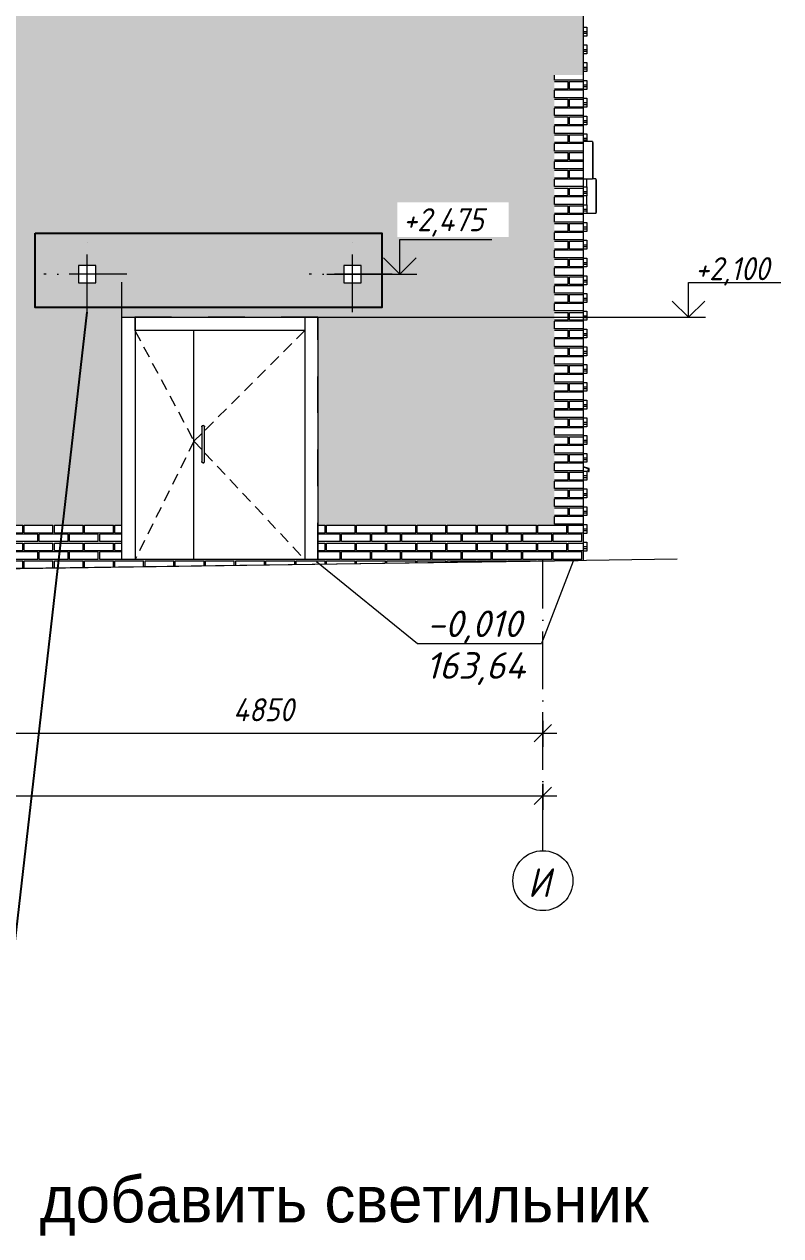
# Model space of a CAD drawing. Header units: millimetres. Extents: x -2128 to 116635, y -18248 to 18481.
# Drawn here: x 22504 to 29062, y -5864 to 4641 of the extents above; entities that cross this region are included whole.
import ezdxf

# ---------------------------------------------------------------- set-up
doc = ezdxf.new("R2010")
doc.units = ezdxf.units.MM
for name, pattern in [('200_ШТРИХ__ш1_п0_6_', [160, 100, -60]), ('50_200_ШТРИХ_1Т_ш5_п1_п1_', [700, 500, -100, 0, -100]), ('Штрих', [635, 317.5, -317.5])]:
    doc.linetypes.add(name, pattern=pattern)
for name, color, linetype, lineweight in [('A-ANNO-DIMS', 7, 'Continuous', 9), ('A-ANNO-DIMS-100', 7, 'Continuous', 9), ('A-ANNO-NOTE', 7, 'Continuous', 9), ('A-DETL', 7, 'Continuous', 9), ('A-DETL-1', 7, 'Continuous', 5), ('A-DETL-CNTR', 7, '50_200_ШТРИХ_1Т_ш5_п1_п1_', 9), ('A-DOOR', 7, 'Continuous', 9), ('A-DOOR-1', 7, 'Continuous', 5), ('A-DOOR-2', 7, '200_ШТРИХ__ш1_п0_6_', 5), ('A-DOOR-FRAM', 7, 'Continuous', 5), ('A-DOOR-HDLN', 7, 'Штрих', 5), ('A-GENM', 7, 'Continuous', 9), ('A-GLAZ', 7, 'Continuous', 9), ('A-GLAZ-1', 7, 'Continuous', 5), ('A-WALL', 7, 'Continuous', 5), ('A-WALL-PATT', 7, 'Continuous', 5), ('G-ANNO-DIMS', 7, 'Continuous', 9), ('G-ANNO-DIMS-1', 7, 'Continuous', 20), ('I-WALL', 7, 'Continuous', 5), ('Оси', 7, 'Continuous', 9), ('Оси-1', 7, '50_200_ШТРИХ_1Т_ш5_п1_п1_', 9)]:
    doc.layers.add(name, color=color, linetype=linetype, lineweight=lineweight)
doc.styles.add('ISOCPEUR_I', font='isocpeui.ttf', dxfattribs={"width": 0.9, "height": 250})
doc.styles.add('ISOCPEUR_I_1', font='isocpeui.ttf', dxfattribs={"width": 0.9, "height": 200})
doc.styles.add('ISOCPEUR_I_2', font='isocpeui.ttf', dxfattribs={"height": 230})
doc.dimstyles.new('ISO-2_0_0_9К_Средний_с_подложкой', dxfattribs={"dimscale": 304.8, "dimtxt": 199.196235, "dimasz": 0.492126, "dimexe": 0.393701, "dimexo": 0, "dimgap": 0.131234, "dimtad": 1, "dimdec": 0, "dimzin": 0, "dimdsep": 46, "dimtxsty": 'ISOCPEUR_I_1', "dimblk1": 'OBLIQUE', "dimblk2": 'OBLIQUE', "dimsah": 1, "dimcen": 0.09, "dimdle": 0.393701, "dimazin": 0, "dimtfac": 1, "dimtdec": 4, "dimtix": 1, "dimtmove": 0, "dimatfit": 3, "dimfxl": 1, "dimtvp": 1, "dimtfill": 1, "dimtolj": 1, "dimtzin": 0, "dimarcsym": 2})
doc.dimstyles.new('ISO-2_0_0_9К_Средний_с_подложкой_1', dxfattribs={"dimscale": 304.8, "dimtxt": 199.196235, "dimasz": 0.492126, "dimexe": 0.393701, "dimexo": 0, "dimgap": 0.131234, "dimtad": 1, "dimdec": 0, "dimzin": 0, "dimdsep": 46, "dimtxsty": 'ISOCPEUR_I_1', "dimblk1": 'OBLIQUE', "dimblk2": 'OBLIQUE', "dimsah": 1, "dimcen": 0.09, "dimdle": 0.393701, "dimazin": 0, "dimtfac": 1, "dimtdec": 4, "dimtix": 1, "dimtmove": 2, "dimatfit": 3, "dimfxl": 1, "dimtvp": 1, "dimtfill": 1, "dimtolj": 1, "dimtzin": 0, "dimarcsym": 2})
pattern_1 = [(180, (27350, 63.5), (-2e-14, -154), [125, -137]), (90, (27350, -1.5), (-262, 2e-14), [65, -89]), (180, (27350, -1.5), (-2e-14, -154), [125, -137]), (90, (27362, -1.5), (-262, 2e-14), [65, -89]), (180, (27487, -1.5), (-2e-14, -154), [125, -137]), (180, (27487, 63.5), (-2e-14, -154), [125, -137]), (90, (27231, 75.5), (-262, 2e-14), [65, -89]), (90, (27481, 75.5), (-262, 2e-14), [65, -89]), (0, (27231, 75.5), (0, -154), [250, -12]), (0, (27231, 140.5), (0, -154), [250, -12])]
pattern_2 = [(180, (27600, 373.5), (-2e-14, -154), [125, -137]), (90, (27600, 308.5), (-262, 2e-14), [65, -89]), (180, (27600, 308.5), (-2e-14, -154), [125, -137]), (90, (27612, 308.5), (-262, 2e-14), [65, -89]), (180, (27737, 308.5), (-2e-14, -154), [125, -137]), (180, (27737, 373.5), (2e-14, -154), [125, -137]), (90, (27481, 385.5), (-262, 2e-14), [65, -89]), (90, (27731, 385.5), (-262, 2e-14), [65, -89]), (0, (27481, 385.5), (0, -154), [250, -12]), (0, (27481, 450.5), (0, -154), [250, -12])]
pattern_3 = [(180, (27447.5, -3369), (-2e-14, -154), [125, -137]), (90, (27447.5, -3434), (-262, 2e-14), [65, -89]), (180, (27447.5, -3434), (-2e-14, -154), [125, -137]), (90, (27459.5, -3434), (-262, 2e-14), [65, -89]), (180, (27584.5, -3434), (-2e-14, -154), [125, -137]), (180, (27584.5, -3369), (-2e-14, -154), [125, -137]), (90, (27328.5, -3357), (-262, 2e-14), [65, -89]), (90, (27578.5, -3357), (-262, 2e-14), [65, -89]), (0, (27328.5, -3357), (0, -154), [250, -12]), (0, (27328.5, -3292), (0, -154), [250, -12])]

# ---------------------------------------------------------------- blocks, each defined once
blk = doc.blocks.new('Дверь_СКБ_2Ст_Наружная_БезПР - ДН-3_1700х2100_h__Выход из ЛК-26419550-АР2_Фасад А-___')
at = {"layer": 'A-DOOR'}
for p, q in [((24043, 1150), (24043, 850)), ((24043, 1150), (24043, 850)), ((24068, 850), (24068, 1150)), ((24068, 850), (24068, 1150))]:
    blk.add_line(p, q, dxfattribs=at)
for centre, start, end in [((24055, 1150), 0, 180), ((24055, 850), 180, 360)]:
    blk.add_arc(centre, 12.5, start, end, dxfattribs=at)
for points, knots in [([(24043, 1150), (24043, 1150), (24043, 1151), (24043, 1152), (24043, 1152), (24043, 1153), (24043, 1154), (24043, 1155), (24044, 1156), (24044, 1156), (24045, 1157), (24045, 1158), (24046, 1159), (24047, 1159), (24048, 1160), (24049, 1161), (24050, 1162), (24052, 1162), (24054, 1163), (24055, 1163)], [0.5, 0.5, 0.5, 0.5, 0.5208333, 0.5416667, 0.5625, 0.5833333, 0.6041667, 0.625, 0.6458333, 0.6666667, 0.6875, 0.7083333, 0.75, 0.7708333, 0.7916667, 0.8333333, 0.875, 0.9166667, 1, 1, 1, 1]), ([(24058, 1162), (24059, 1162), (24060, 1162), (24061, 1161), (24062, 1160), (24063, 1159), (24064, 1159), (24064, 1159)], [0.0833333, 0.0833333, 0.0833333, 0.0833333, 0.125, 0.1666667, 0.2083333, 0.2291667, 0.25, 0.25, 0.25, 0.25]), ([(24055, 838), (24054, 838), (24052, 838), (24050, 838), (24049, 839), (24048, 840), (24047, 841), (24046, 841), (24045, 842), (24045, 843), (24044, 844), (24044, 844), (24043, 845), (24043, 846), (24043, 847), (24043, 848), (24043, 848), (24043, 849), (24043, 850), (24043, 850)], [-1, -1, -1, -1, -0.9166667, -0.875, -0.8333333, -0.7916667, -0.7708333, -0.75, -0.7083333, -0.6875, -0.6666667, -0.6458333, -0.625, -0.6041667, -0.5833333, -0.5625, -0.5416667, -0.5208333, -0.5, -0.5, -0.5, -0.5]), ([(24055, 838), (24056, 838), (24058, 838), (24060, 838), (24061, 839), (24062, 840), (24063, 841), (24064, 841), (24065, 842), (24066, 844), (24066, 844), (24067, 845), (24067, 846), (24067, 847), (24067, 848), (24067, 848), (24067, 849), (24068, 850), (24068, 850)], [0, 0, 0, 0, 0.0833333, 0.125, 0.1666667, 0.2083333, 0.2291667, 0.25, 0.2916667, 0.3333333, 0.3541667, 0.375, 0.3958333, 0.4166667, 0.4375, 0.4583333, 0.4791667, 0.5, 0.5, 0.5, 0.5])]:
    blk.add_open_spline(points, degree=3, knots=knots, dxfattribs=at)
blk.add_open_spline([(24066, 1156), (24066, 1156), (24066, 1156), (24067, 1155), (24067, 1154), (24067, 1153), (24067, 1152), (24067, 1152), (24067, 1151), (24068, 1150), (24068, 1150)], degree=3, dxfattribs=at)
at = {"layer": 'A-DOOR-1'}
for p, q in [((23975, 1985), (23465, 1985)), ((23465, 1985), (23465, 0)), ((24935, 1985), (23975, 1985)), ((23975, 0), (23975, 1985)), ((23975, 0), (23975, 1985)), ((24935, 1985), (24935, 0))]:
    blk.add_line(p, q, dxfattribs=at)
at = {"layer": 'A-DOOR-2'}
for p, q in [((23464, 1985), (23975, 1025)), ((24936, 1985), (24068, 1117)), ((24043, 1092), (23975, 1025)), ((23975, 1025), (23465, 0)), ((23975, 1025), (24043, 953)), ((24068, 926), (24935, 0))]:
    blk.add_line(p, q, dxfattribs=at)
at = {"layer": 'A-DOOR-FRAM'}
for p, q in [((23465, 1985), (23465, 2100)), ((23465, 2100), (23465, 0)), ((24935, 2100), (24935, 1985)), ((24935, 2100), (24935, 0)), ((24935, 1985), (23465, 1985))]:
    blk.add_line(p, q, dxfattribs=at)
at = {"layer": 'A-DOOR-HDLN'}
for p, q in [((25050, 2100), (23350, 2100)), ((23350, 0), (23350, 2100)), ((25050, 2100), (23350, 2100)), ((23350, 0), (23350, 2100)), ((25050, 0), (25050, 2100)), ((25050, 0), (25050, 2100))]:
    blk.add_line(p, q, dxfattribs=at)
blk = doc.blocks.new('Указатель_ПГ 300х300 - ПГ-2 средний-35489718-АР2_Фасад А-___')
at = {"layer": 'A-GENM'}
for points in [[(27460, 3007), (27461, 3007), (27460, 3192)], [(27462, 3116), (27462, 3128), (27461, 3128), (27461, 3116)], [(27462, 3113), (27462, 3116), (27461, 3116), (27461, 3113)], [(27462, 3109), (27462, 3113), (27461, 3113), (27461, 3109)], [(27462, 3104), (27462, 3109), (27461, 3109), (27461, 3104)], [(27462, 3062), (27462, 3063), (27461, 3062)], [(27462, 3057), (27462, 3062), (27461, 3062), (27461, 3057)], [(27462, 3051), (27462, 3057), (27461, 3057), (27461, 3051)], [(27461, 3045), (27462, 3045), (27462, 3051), (27461, 3051), (27461, 3048)], [(27462, 3041), (27462, 3045), (27461, 3045), (27461, 3041)]]:
    blk.add_hatch(color=256, dxfattribs=at).paths.add_polyline_path(points, flags=0)
for p, q in [((27380, 3230), (27380, 3300)), ((27460, 3300), (27430, 3300)), ((27460, 3300), (27460, 3000)), ((27460, 3293), (27461, 3293)), ((27461, 3293), (27461, 3007)), ((27380, 3075), (27380, 3152)), ((27461, 3129), (27462, 3129)), ((27461, 3129), (27462, 3129)), ((27461, 3128), (27462, 3128)), ((27461, 3116), (27462, 3116)), ((27461, 3113), (27462, 3113)), ((27461, 3113), (27462, 3113)), ((27462, 3109), (27461, 3109)), ((27461, 3104), (27462, 3104)), ((27461, 3065), (27462, 3065)), ((27461, 3065), (27462, 3065)), ((27461, 3065), (27462, 3065)), ((27461, 3064), (27462, 3064)), ((27461, 3063), (27462, 3063)), ((27461, 3063), (27462, 3063)), ((27462, 3062), (27461, 3062)), ((27461, 3062), (27462, 3062)), ((27461, 3057), (27462, 3057)), ((27461, 3051), (27462, 3051)), ((27462, 3128), (27462, 3116)), ((27462, 3116), (27462, 3113)), ((27462, 3116), (27462, 3113)), ((27462, 3113), (27462, 3109)), ((27462, 3109), (27462, 3104)), ((27462, 3065), (27462, 3062)), ((27462, 3065), (27462, 3063)), ((27462, 3065), (27462, 3063)), ((27462, 3062), (27462, 3057)), ((27462, 3057), (27462, 3051)), ((27462, 3051), (27462, 3045)), ((27460, 3000), (27380, 3000)), ((27460, 3007), (27461, 3007)), ((27461, 3045), (27462, 3045)), ((27461, 3041), (27462, 3041)), ((27462, 3045), (27462, 3041))]:
    blk.add_line(p, q, dxfattribs=at)
blk = doc.blocks.new('Указатель_Домовой_Квартальный_По грани - Указатель одинарный-23221565-АР2_Фасад А-___')
at = {"layer": 'A-GENM'}
for p, q in [((27430, 3625), (27350, 3625)), ((27430, 3625), (27430, 3590)), ((27432, 3615), (27430, 3615)), ((27432, 3615), (27430, 3615)), ((27430, 3590), (27430, 3335)), ((27432, 3615), (27432, 3590)), ((27432, 3612), (27432, 3615)), ((27432, 3615), (27432, 3612)), ((27432, 3612), (27432, 3615)), ((27432, 3590), (27432, 3335)), ((27350, 3300), (27430, 3300)), ((27430, 3335), (27430, 3300)), ((27430, 3310), (27432, 3310)), ((27430, 3310), (27432, 3310)), ((27432, 3335), (27432, 3310)), ((27432, 3310), (27432, 3313)), ((27432, 3313), (27432, 3310)), ((27432, 3310), (27432, 3313))]:
    blk.add_line(p, q, dxfattribs=at)
blk = doc.blocks.new('WNW_Отлив - Отлив_металлический-33822956-АР2_Фасад А-___')
at = {"layer": 'A-GLAZ-1'}
for p, q in [((27400, 9188), (27350, 9203)), ((27350, 9202), (27399, 9187)), ((27390, 9177), (27389, 9177)), ((27389, 9177), (27394, 9163)), ((27395, 9164), (27390, 9177)), ((27394, 9163), (27400, 9163)), ((27399, 9164), (27395, 9164)), ((27399, 9187), (27399, 9164)), ((27400, 9163), (27400, 9188))]:
    blk.add_line(p, q, dxfattribs=at)
blk = doc.blocks.new('Ось сетки - Круг_Ø6_00__ISO-2_5_0_9K_ кружки поменьше-23056867-АР2_Фасад А-___')
at = {"layer": 'Оси'}
blk.add_circle((0, -2785), 260, dxfattribs=at)
blk = doc.blocks.new('DIMBLOCK12-АР2_Фасад А-___')
at = {"layer": 'A-ANNO-DIMS-100', "transparency": 16777216}
for p, q in [((22150, -1399), (22150, -1625)), ((22150, -1505), (22150, -1399)), ((27000, -1399), (27000, -1625)), ((27000, -1505), (27000, -1399)), ((22150, -1505), (27120, -1505))]:
    blk.add_line(p, q, dxfattribs=at)
at = {"layer": 'A-ANNO-DIMS-100', "lineweight": 20, "transparency": 16777216}
for p, q in [((22150, -1505), (22225, -1430)), ((27000, -1505), (27075, -1430)), ((22150, -1505), (22075, -1580)), ((27000, -1505), (26925, -1580))]:
    blk.add_line(p, q, dxfattribs=at)
at = {"layer": 'A-ANNO-DIMS-100', "color": 0, "transparency": 16777216, "insert": (24315, -1203), "char_height": 200, "width": 625.17, "attachment_point": 1, "line_spacing_factor": 1.149209, "style": 'ISOCPEUR_I_1', "bg_fill": 3, "box_fill_scale": 1.25, "bg_fill_color": 256, "bg_fill_true_color": 13158600, "bg_fill_transparency": 0}
blk.add_mtext('4850', dxfattribs=at)
blk = doc.blocks.new('_Oblique')
at = {"color": 0, "linetype": 'ByBlock', "lineweight": -2}
blk.add_line((-0.5, -0.5), (0.5, 0.5), dxfattribs=at)
blk = doc.blocks.new('DIMBLOCK13-АР2_Фасад А-___')
at = {"layer": 'A-ANNO-DIMS-100', "transparency": 16777216}
for p, q in [((0, -1944), (0, -2170)), ((0, -2050), (0, -1944)), ((27000, -1944), (27000, -2170)), ((27000, -2050), (27000, -1944)), ((-120, -2050), (27120, -2050))]:
    blk.add_line(p, q, dxfattribs=at)
at = {"layer": 'A-ANNO-DIMS-100', "lineweight": 20, "transparency": 16777216}
for p, q in [((0, -2050), (75, -1975)), ((27000, -2050), (27075, -1975)), ((0, -2050), (-75, -2125)), ((27000, -2050), (26925, -2125))]:
    blk.add_line(p, q, dxfattribs=at)
at = {"layer": 'A-ANNO-DIMS-100', "color": 0, "transparency": 16777216, "insert": (13454, -1749), "char_height": 200, "width": 758.48, "attachment_point": 1, "line_spacing_factor": 1.149209, "style": 'ISOCPEUR_I_1', "bg_fill": 3, "box_fill_scale": 1.25, "bg_fill_color": 256, "bg_fill_true_color": 13158600, "bg_fill_transparency": 0}
blk.add_mtext('27000', dxfattribs=at)
blk = doc.blocks.new('Высотные отметки - Стрелка_Верх-17668718-АР2_Фасад А-___')
at = {"layer": 'G-ANNO-DIMS'}
for p, q in [((-1328, 300), (-2128, 300)), ((-1328, 0), (-1328, 300)), ((-1177, 0), (-1477, 0))]:
    blk.add_line(p, q, dxfattribs=at)
at = {"layer": 'G-ANNO-DIMS-1'}
for q in [(-1470, 141), (-1187, 141)]:
    blk.add_line((-1328, 0), q, dxfattribs=at)
blk = doc.blocks.new('ATP_Отметка аннатационная_Угол_ISO2_1 - ATP_Отметка аннатационная_Угол_ISO2_5-26601038-АР2_Фасад А-___')
at = {"layer": 'A-ANNO-NOTE'}
blk.add_line((-654, -775), (-1729, -775), dxfattribs=at)

msp = doc.modelspace()

# ---------------------------------------------------------------- hatches: boundary and pattern name
at = {"layer": 'A-WALL-PATT'}
h = msp.add_hatch(dxfattribs=at)
h.set_pattern_fill('FP_4', color=256, style=0, pattern_type=2)
h.set_pattern_definition([(180, (27350, 4223.5), (-2e-14, -154), [125, -137]), (90, (27350, 4158.5), (-262, 2e-14), [65, -89]), (180, (27350, 4158.5), (-2e-14, -154), [125, -137]), (90, (27362, 4158.5), (-262, 2e-14), [65, -89]), (180, (27487, 4158.5), (-2e-14, -154), [125, -137]), (180, (27487, 4223.5), (-2e-14, -154), [125, -137]), (90, (27231, 4235.5), (-262, 2e-14), [65, -89]), (90, (27481, 4235.5), (-262, 2e-14), [65, -89]), (0, (27231, 4235.5), (0, -154), [250, -12]), (0, (27231, 4300.5), (0, -154), [250, -12])])
h.paths.add_polyline_path([(21694.7, 4200), (27350, 4200), (27350, 8400), (21650, 8400), (21650, 7200), (21680, 7200), (21680, 4699), (21665.5, 4699), (21700, 4691), (21699, 4666), (21699, 4667), (21699, 4690.2), (21661.1, 4699), (21650, 4699), (21650, 4200), (21694, 4200)], flags=0)
h = msp.add_hatch(dxfattribs=at)
h.set_pattern_fill('FP_28', color=256, style=0, pattern_type=2)
h.set_pattern_definition(pattern_3)
h.paths.add_polyline_path([(27350, 4538.5), (27380, 4538.5), (27380, 4615.5), (27350, 4615.5), (27350, 4584.5)], flags=0)
h = msp.add_hatch(dxfattribs=at)
h.set_pattern_fill('FP_28', color=256, style=0, pattern_type=2)
h.set_pattern_definition(pattern_3)
h.paths.add_polyline_path([(27350, 4384.5), (27380, 4384.5), (27380, 4461.5), (27350, 4461.5)], flags=0)
h = msp.add_hatch(dxfattribs=at)
h.set_pattern_fill('FP_28', color=256, style=0, pattern_type=2)
h.set_pattern_definition(pattern_3)
h.paths.add_polyline_path([(27350, 4230.5), (27380, 4230.5), (27380, 4307.5), (27350, 4307.5)], flags=0)
h = msp.add_hatch(dxfattribs=at)
h.set_pattern_fill('FP_1', color=256, style=0, pattern_type=2)
h.set_pattern_definition(pattern_1)
h.paths.add_polyline_path([(23350, 300), (23350, 2100), (25050, 2100), (25050, 300), (27100, 300), (27100, 4200), (21650, 4200), (21650, 3298), (21655, 3298), (21656, 3275.4), (21723.9, 3235.6), (21906.9, 3320.6), (21918.7, 3293.1), (21655, 3170.1), (21655, 3002.6), (21680, 3002.6), (21680, 3000), (21730, 3000), (21730.6, 2829), (21731.8, 2827.9), (21731.8, 2810.5), (21730.6, 2810.5), (21730.6, 2809.2), (21731.8, 2809.2), (21731.8, 2805.1), (21730.6, 2805.1), (21730.6, 2763.9), (21731.8, 2763.4), (21731.8, 2741.1), (21730.6, 2741.1), (21730, 2700), (21650, 2700), (21650, 2691.7), (21680, 2691.7), (21680, 2614.7), (21650, 2614.7), (21650, 2537.7), (21680, 2537.7), (21680, 2460.7), (21650, 2460.7), (21650, 2383.7), (21680, 2383.7), (21680, 2306.7), (21650, 2306.7), (21650, 2231.7), (21680, 2231.7), (21680, 2154.7), (21650, 2154.7), (21650, 2077.7), (21680, 2077.7), (21680, 2000.7), (21650, 2000.7), (21650, 1923.1), (21680, 1923.1), (21680, 1846.1), (21650, 1846.1), (21650, 1769.8), (21680, 1769.8), (21680, 1692.8), (21650, 1692.8), (21650, 1615.5), (21680, 1615.5), (21680, 1538.5), (21650, 1538.5), (21650, 1461.5), (21680, 1461.5), (21680, 1384.5), (21650, 1384.5), (21650, 1307.4), (21680, 1307.4), (21680, 1230.4), (21650, 1230.4), (21650, 1153.6), (21680, 1153.6), (21680, 1076.6), (21650, 1076.6), (21650, 1000.1), (21680, 1000.1), (21680, 923.1), (21650, 923.1), (21650, 845.6), (21680, 845.6), (21680, 768.6), (21650, 768.6), (21650, 691.8), (21680, 691.8), (21680, 614.8), (21650, 614.8), (21650, 539), (21680, 539), (21680, 495.6), (21700, 491), (21699, 466), (21699, 467), (21699, 490.2), (21680, 494.6), (21680, 466), (21650, 466), (21650, 300), (22749.9, 300)], flags=0)
h.paths.add_polyline_path([(25342.4, 2399.5), (25275, 2399.5), (25275, 2549.5), (25425, 2549.5), (25425, 2399.5)], flags=0)
h.paths.add_polyline_path([(23107.5, 2399.5), (22975, 2399.5), (22975, 2549.5), (23125, 2549.5), (23125, 2399.5)], flags=0)
h.paths.add_polyline_path([(21655, 3203.2), (21711.2, 3230.3), (21655, 3264.3), (21655, 3207.4)], flags=0)
h = msp.add_hatch(dxfattribs=at)
h.set_pattern_fill('FP_1', color=256, style=0, pattern_type=2)
h.set_pattern_definition(pattern_1)
h.paths.add_polyline_path([(27100, 300), (27350, 300), (27350, 4200), (27100, 4200), (27100, 606.1)], flags=0)
h = msp.add_hatch(dxfattribs=at)
h.set_pattern_fill('FP_28', color=256, style=0, pattern_type=2)
h.set_pattern_definition(pattern_3)
h.paths.add_polyline_path([(27380, 4076), (27380, 4153), (27350, 4153), (27350, 4076)], flags=0)
h = msp.add_hatch(dxfattribs=at)
h.set_pattern_fill('FP_28', color=256, style=0, pattern_type=2)
h.set_pattern_definition(pattern_3)
h.paths.add_polyline_path([(27380, 3922), (27380, 3999), (27350, 3999), (27350, 3922)], flags=0)
h = msp.add_hatch(dxfattribs=at)
h.set_pattern_fill('FP_28', color=256, style=0, pattern_type=2)
h.set_pattern_definition(pattern_3)
h.paths.add_polyline_path([(27350, 3768), (27380, 3768), (27380, 3845), (27350, 3845), (27350, 3788.8)], flags=0)
h = msp.add_hatch(dxfattribs=at)
h.set_pattern_fill('FP_28', color=256, style=0, pattern_type=2)
h.set_pattern_definition(pattern_3)
h.paths.add_polyline_path([(27380, 3625), (27380, 3691), (27350, 3691), (27350, 3625), (27356, 3625)], flags=0)
h = msp.add_hatch(dxfattribs=at)
h.set_pattern_fill('FP_28', color=256, style=0, pattern_type=2)
h.set_pattern_definition(pattern_3)
h.paths.add_polyline_path([(27350, 3152.5), (27380, 3152.5), (27380, 3229.8), (27350, 3229.8), (27350, 3192)], flags=0)
h = msp.add_hatch(dxfattribs=at)
h.set_pattern_fill('FP_28', color=256, style=0, pattern_type=2)
h.set_pattern_definition(pattern_3)
h.paths.add_polyline_path([(27380, 2998.5), (27380, 3075.5), (27350, 3075.5), (27350, 2998.5)], flags=0)
h = msp.add_hatch(dxfattribs=at)
h.set_pattern_fill('FP_28', color=256, style=0, pattern_type=2)
h.set_pattern_definition(pattern_3)
h.paths.add_polyline_path([(27350, 2844.5), (27380, 2844.5), (27380, 2921.5), (27350, 2921.5)], flags=0)
h = msp.add_hatch(dxfattribs=at)
h.set_pattern_fill('FP_28', color=256, style=0, pattern_type=2)
h.set_pattern_definition(pattern_3)
h.paths.add_polyline_path([(27350, 2690.5), (27380, 2690.5), (27380, 2767.5), (27350, 2767.5)], flags=0)
h = msp.add_hatch(dxfattribs=at)
h.set_pattern_fill('FP_28', color=256, style=0, pattern_type=2)
h.set_pattern_definition(pattern_3)
h.paths.add_polyline_path([(27350, 2536.5), (27380, 2536.5), (27380, 2613.5), (27350, 2613.5)], flags=0)
h = msp.add_hatch(dxfattribs=at)
h.set_pattern_fill('FP_28', color=256, style=0, pattern_type=2)
h.set_pattern_definition(pattern_3)
h.paths.add_polyline_path([(27350, 2382.5), (27380, 2382.5), (27380, 2459.5), (27350, 2459.5)], flags=0)
h = msp.add_hatch(dxfattribs=at)
h.set_pattern_fill('FP_28', color=256, style=0, pattern_type=2)
h.set_pattern_definition(pattern_3)
h.paths.add_polyline_path([(27350, 2228.5), (27380, 2228.5), (27380, 2305.5), (27350, 2305.5)], flags=0)
h = msp.add_hatch(dxfattribs=at)
h.set_pattern_fill('FP_28', color=256, style=0, pattern_type=2)
h.set_pattern_definition(pattern_3)
h.paths.add_polyline_path([(27350, 2074.5), (27380, 2074.5), (27380, 2151.5), (27350, 2151.5)], flags=0)
h = msp.add_hatch(dxfattribs=at)
h.set_pattern_fill('FP_28', color=256, style=0, pattern_type=2)
h.set_pattern_definition(pattern_3)
h.paths.add_polyline_path([(27350, 1920.5), (27380, 1920.5), (27380, 1997.5), (27350, 1997.5)], flags=0)
h = msp.add_hatch(dxfattribs=at)
h.set_pattern_fill('FP_28', color=256, style=0, pattern_type=2)
h.set_pattern_definition(pattern_3)
h.paths.add_polyline_path([(27350, 1766.5), (27380, 1766.5), (27380, 1843.5), (27350, 1843.5)], flags=0)
h = msp.add_hatch(dxfattribs=at)
h.set_pattern_fill('FP_28', color=256, style=0, pattern_type=2)
h.set_pattern_definition(pattern_3)
h.paths.add_polyline_path([(27350, 1612.5), (27380, 1612.5), (27380, 1689.5), (27350, 1689.5)], flags=0)
h = msp.add_hatch(dxfattribs=at)
h.set_pattern_fill('FP_28', color=256, style=0, pattern_type=2)
h.set_pattern_definition(pattern_3)
h.paths.add_polyline_path([(27350, 1458.5), (27380, 1458.5), (27380, 1535.5), (27350, 1535.5)], flags=0)
h = msp.add_hatch(dxfattribs=at)
h.set_pattern_fill('FP_28', color=256, style=0, pattern_type=2)
h.set_pattern_definition(pattern_3)
h.paths.add_polyline_path([(27350, 1304.5), (27380, 1304.5), (27380, 1381.5), (27350, 1381.5)], flags=0)
h = msp.add_hatch(dxfattribs=at)
h.set_pattern_fill('FP_28', color=256, style=0, pattern_type=2)
h.set_pattern_definition(pattern_3)
h.paths.add_polyline_path([(27350, 1150.5), (27380, 1150.5), (27380, 1227.5), (27350, 1227.5)], flags=0)
h = msp.add_hatch(dxfattribs=at)
h.set_pattern_fill('FP_28', color=256, style=0, pattern_type=2)
h.set_pattern_definition(pattern_3)
h.paths.add_polyline_path([(27350, 996.5), (27380, 996.5), (27380, 1073.5), (27350, 1073.5)], flags=0)
h = msp.add_hatch(dxfattribs=at)
h.set_pattern_fill('FP_28', color=256, style=0, pattern_type=2)
h.set_pattern_definition(pattern_3)
h.paths.add_polyline_path([(27380, 842.5), (27380, 919.5), (27350, 919.5), (27350, 842.5)], flags=0)
h = msp.add_hatch(dxfattribs=at)
h.set_pattern_fill('FP_28', color=256, style=0, pattern_type=2)
h.set_pattern_definition(pattern_3)
h.paths.add_polyline_path([(27350, 688.5), (27380, 688.5), (27380, 765.5), (27350, 765.5)], flags=0)
h = msp.add_hatch(dxfattribs=at)
h.set_pattern_fill('FP_28', color=256, style=0, pattern_type=2)
h.set_pattern_definition(pattern_3)
h.paths.add_polyline_path([(27350, 534.5), (27380, 534.5), (27380, 611.5), (27350, 611.5), (27350, 606.1)], flags=0)
h = msp.add_hatch(dxfattribs=at)
h.set_pattern_fill('FP_28', color=256, style=0, pattern_type=2)
h.set_pattern_definition(pattern_3)
h.paths.add_polyline_path([(27350, 380.5), (27380, 380.5), (27380, 457.5), (27350, 457.5)], flags=0)
h = msp.add_hatch(dxfattribs=at)
h.set_pattern_fill('FP_9', color=256, style=0, pattern_type=2)
h.set_pattern_definition(pattern_2)
h.paths.add_polyline_path([(21650, -88.2), (27100, -11.8), (27100, 300), (25050, 300), (25050, 0), (23350, 0), (23350, 300), (21650, 300), (21650, -85.5)], flags=0)
h = msp.add_hatch(dxfattribs=at)
h.set_pattern_fill('FP_9', color=256, style=0, pattern_type=2)
h.set_pattern_definition(pattern_2)
h.paths.add_polyline_path([(27250, -10), (27350, -9.3), (27350, 300), (27100, 300), (27100, -10)], flags=0)
h = msp.add_hatch(dxfattribs=at)
h.set_pattern_fill('FP_28', color=256, style=0, pattern_type=2)
h.set_pattern_definition(pattern_3)
h.paths.add_polyline_path([(27380, 226.5), (27380, 303.5), (27350, 303.5), (27350, 226.5)], flags=0)
h = msp.add_hatch(dxfattribs=at)
h.set_pattern_fill('FP_28', color=256, style=0, pattern_type=2)
h.set_pattern_definition(pattern_3)
h.paths.add_polyline_path([(27350, 72.5), (27380, 72.5), (27380, 149.5), (27350, 149.5)], flags=0)

# ---------------------------------------------------------------- linework, layer by layer
at = {"color": 1}
msp.add_lwpolyline([(22598, 2829), (25605, 2829), (25605, 2185), (22598, 2185)], close=True, dxfattribs=at)
at = {"layer": 'A-ANNO-NOTE'}
for p, q in [((25038.1, -17.6), (25912.6, -728)), ((27263.7, -13.5), (26987.4, -728))]:
    msp.add_line(p, q, dxfattribs=at)
at = {"layer": 'A-DETL'}
msp.add_line((23350, 1843), (23350, 2403), dxfattribs=at)
at = {"layer": 'A-DETL-1'}
for p, q in [((23125, 2549.5), (22975, 2549.5)), ((22975, 2549.5), (22975, 2399.5)), ((23125, 2399.5), (23125, 2549.5)), ((25425, 2549.5), (25275, 2549.5)), ((25275, 2549.5), (25275, 2399.5)), ((25425, 2399.5), (25425, 2549.5)), ((22975, 2399.5), (23125, 2399.5)), ((25275, 2399.5), (25425, 2399.5)), ((28162.7, 2.7), (21580, -95))]:
    msp.add_line(p, q, dxfattribs=at)
at = {"layer": 'A-DETL-CNTR'}
for p, q in [((23050, 2144.5), (23050, 2784.5)), ((25350, 2144.5), (25350, 2784.5)), ((23394.1, 2474.5), (22674.1, 2474.5)), ((25694.1, 2474.5), (24974.1, 2474.5))]:
    msp.add_line(p, q, dxfattribs=at)
at = {"layer": 'A-WALL'}
for p, q in [((27350, 15529.9), (27350, 4200)), ((27350, 4200), (27350, -9.3)), ((23350, 0), (23350, 2100)), ((23350, 2100), (25050, 2100)), ((25050, 2100), (25050, 0)), ((27100, 300), (27350, 300)), ((25050, 0), (23350, 0)), ((21650, -88.2), (27100, -11.8)), ((27100, -10), (27304.4, -10)), ((27100, -11.8), (27100, -10))]:
    msp.add_line(p, q, dxfattribs=at)
at = {"layer": 'G-ANNO-DIMS'}
for p, q in [((25126.3, 2474.5), (25758.8, 2474.5)), ((24158.3, 2100), (28261.8, 2100))]:
    msp.add_line(p, q, dxfattribs=at)
at = {"layer": 'I-WALL'}
for p, q in [((27350, 4615.5), (27380, 4615.5)), ((27380, 4538.5), (27350, 4538.5)), ((27380, 4615.5), (27380, 4538.5)), ((27350, 4461.5), (27380, 4461.5)), ((27380, 4461.5), (27380, 4384.5)), ((27380, 4384.5), (27350, 4384.5)), ((27350, 4307.5), (27380, 4307.5)), ((27380, 4307.5), (27380, 4230.5)), ((27380, 4230.5), (27350, 4230.5)), ((27350, 4153), (27380, 4153)), ((27380, 4153), (27380, 4076)), ((27380, 4076), (27350, 4076)), ((27350, 3999), (27380, 3999)), ((27380, 3999), (27380, 3922)), ((27380, 3922), (27350, 3922)), ((27350, 3845), (27380, 3845)), ((27380, 3845), (27380, 3768)), ((27380, 3768), (27350, 3768)), ((27350, 3691), (27380, 3691)), ((27380, 3691), (27380, 3625)), ((27350, 3229.8), (27380, 3229.8)), ((27380, 3152.5), (27350, 3152.5)), ((27380, 3229.8), (27380, 3152.5)), ((27350, 3075.5), (27380, 3075.5)), ((27380, 3075.5), (27380, 2998.5)), ((27380, 2998.5), (27350, 2998.5)), ((27350, 2921.5), (27380, 2921.5)), ((27380, 2844.5), (27350, 2844.5)), ((27380, 2921.5), (27380, 2844.5)), ((27350, 2767.5), (27380, 2767.5)), ((27380, 2767.5), (27380, 2690.5)), ((27380, 2690.5), (27350, 2690.5)), ((27350, 2613.5), (27380, 2613.5)), ((27380, 2536.5), (27350, 2536.5)), ((27380, 2613.5), (27380, 2536.5)), ((27350, 2459.5), (27380, 2459.5)), ((27380, 2459.5), (27380, 2382.5)), ((27380, 2382.5), (27350, 2382.5)), ((27350, 2305.5), (27380, 2305.5)), ((27380, 2228.5), (27350, 2228.5)), ((27380, 2305.5), (27380, 2228.5)), ((27350, 2151.5), (27380, 2151.5)), ((27380, 2151.5), (27380, 2074.5)), ((27380, 2074.5), (27350, 2074.5)), ((27350, 1997.5), (27380, 1997.5)), ((27380, 1997.5), (27380, 1920.5)), ((27380, 1920.5), (27350, 1920.5)), ((27350, 1843.5), (27380, 1843.5)), ((27380, 1843.5), (27380, 1766.5)), ((27380, 1766.5), (27350, 1766.5)), ((27350, 1689.5), (27380, 1689.5)), ((27380, 1689.5), (27380, 1612.5)), ((27380, 1612.5), (27350, 1612.5)), ((27350, 1535.5), (27380, 1535.5)), ((27380, 1535.5), (27380, 1458.5)), ((27380, 1458.5), (27350, 1458.5)), ((27350, 1381.5), (27380, 1381.5)), ((27380, 1381.5), (27380, 1304.5)), ((27380, 1304.5), (27350, 1304.5)), ((27350, 1227.5), (27380, 1227.5)), ((27380, 1227.5), (27380, 1150.5)), ((27380, 1150.5), (27350, 1150.5)), ((27350, 1073.5), (27380, 1073.5)), ((27380, 1073.5), (27380, 996.5)), ((27380, 996.5), (27350, 996.5)), ((27350, 919.5), (27380, 919.5)), ((27380, 842.5), (27350, 842.5)), ((27380, 919.5), (27380, 842.5)), ((27350, 765.5), (27380, 765.5)), ((27380, 765.5), (27380, 688.5)), ((27380, 688.5), (27350, 688.5)), ((27350, 611.5), (27380, 611.5)), ((27380, 534.5), (27350, 534.5)), ((27380, 611.5), (27380, 534.5)), ((27350, 457.5), (27380, 457.5)), ((27380, 457.5), (27380, 380.5)), ((27380, 380.5), (27350, 380.5)), ((27350, 303.5), (27380, 303.5)), ((27380, 226.5), (27350, 226.5)), ((27380, 303.5), (27380, 226.5)), ((27350, 149.5), (27380, 149.5)), ((27380, 149.5), (27380, 72.5)), ((27380, 72.5), (27350, 72.5)), ((27100, -13), (27100, -11.8))]:
    msp.add_line(p, q, dxfattribs=at)
at = {"layer": 'Оси-1'}
msp.add_line((27000, -2525.2), (27000, 0), dxfattribs=at)

# ---------------------------------------------------------------- block references
at = {"layer": 'A-ANNO-NOTE'}
msp.add_blockref('ATP_Отметка аннатационная_Угол_ISO2_1 - ATP_Отметка аннатационная_Угол_ISO2_5-26601038-АР2_Фасад А-___', (27641.5, 44.1), dxfattribs=at)
at = {"layer": 'A-DOOR'}
msp.add_blockref('Дверь_СКБ_2Ст_Наружная_БезПР - ДН-3_1700х2100_h__Выход из ЛК-26419550-АР2_Фасад А-___', (0, 0), dxfattribs=at)
at = {"layer": 'A-GENM'}
for name in ['Указатель_Домовой_Квартальный_По грани - Указатель одинарный-23221565-АР2_Фасад А-___', 'Указатель_ПГ 300х300 - ПГ-2 средний-35489718-АР2_Фасад А-___']:
    msp.add_blockref(name, (0, 0), dxfattribs=at)
at = {"layer": 'A-GLAZ'}
msp.add_blockref('WNW_Отлив - Отлив_металлический-33822956-АР2_Фасад А-___', (0, -8400), dxfattribs=at)
at = {"layer": 'G-ANNO-DIMS', "extrusion": (0, 0, -1)}
for p in [(-24430.6, 2474.5), (-26933.6, 2100)]:
    msp.add_blockref('Высотные отметки - Стрелка_Верх-17668718-АР2_Фасад А-___', p, dxfattribs=at)
at = {"layer": 'Оси'}
msp.add_blockref('Ось сетки - Круг_Ø6_00__ISO-2_5_0_9K_ кружки поменьше-23056867-АР2_Фасад А-___', (27000, 0), dxfattribs=at)

# ---------------------------------------------------------------- texts
at = {"color": 1, "insert": (22638, -5348), "char_height": 400, "attachment_point": 1}
msp.add_mtext_dynamic_manual_height_columns('добавить светильник', width=7085, gutter_width=1, heights=[0], dxfattribs=at)
at = {"layer": 'A-ANNO-NOTE', "char_height": 230, "attachment_point": 1, "style": 'ISOCPEUR_I_2'}
for s, insert, width in [('-0,010', (25994.4, -442.4), 1042.194), ('163,64', (25984.4, -804.5), 1066.244)]:
    msp.add_mtext(s, dxfattribs=dict(at, insert=insert, width=width))
at = {"layer": 'G-ANNO-DIMS', "insert": (28319.2, 2621.3), "char_height": 200, "width": 798.352, "attachment_point": 1, "line_spacing_factor": 1.149209, "style": 'ISOCPEUR_I_1'}
msp.add_mtext('+2,100', dxfattribs=at)
at = {"layer": 'Оси', "insert": (26869.3, -2676.4), "char_height": 250, "width": 223.671, "attachment_point": 1, "style": 'ISOCPEUR_I'}
msp.add_mtext('\\fISOCPEUR|b0|i1|c204|p34|;\\W.9;И', dxfattribs=at)

# ---------------------------------------------------------------- next in the draw order: texts
at = {"layer": 'G-ANNO-DIMS', "insert": (25788.3, 3045.8), "char_height": 200, "width": 865.28, "attachment_point": 1, "line_spacing_factor": 1.149209, "style": 'ISOCPEUR_I_1', "bg_fill": 3, "box_fill_scale": 1.25, "bg_fill_color": 256, "bg_fill_true_color": 13158600, "bg_fill_transparency": 0}
msp.add_mtext('+2,475', dxfattribs=at)

# ---------------------------------------------------------------- next in the draw order: dimensions: what is measured, and where the dimension line sits
at = {"layer": 'A-ANNO-DIMS'}
dim = msp.add_linear_dim(base=(27000, -1504.7), p1=(22150, -1398.7), p2=(27000, -1398.7), dimstyle='ISO-2_0_0_9К_Средний_с_подложкой', override={"dimpost": '<>', "dimfxl": 4849.999753}, dxfattribs=at)
dim.commit()
dim.dimension.update_dxf_attribs({"geometry": 'DIMBLOCK12-АР2_Фасад А-___', "text_midpoint": (24575, -1364.7)})
dim = msp.add_linear_dim(base=(27000, -2050.3), p1=(0, -1944.2), p2=(27000, -1944.2), dimstyle='ISO-2_0_0_9К_Средний_с_подложкой_1', override={"dimpost": '<>', "dimfxl": 26999.999823}, dxfattribs=at)
dim.commit()
dim.dimension.update_dxf_attribs({"geometry": 'DIMBLOCK13-АР2_Фасад А-___', "text_midpoint": (13832.8, -1882.3), "dimtype": 160})

# ---------------------------------------------------------------- next in the draw order: linework, layer by layer
at = {"color": 1}
msp.add_line((22166, -5564), (23050, 2144.5), dxfattribs=at)

doc.saveas('drawing.dxf')
